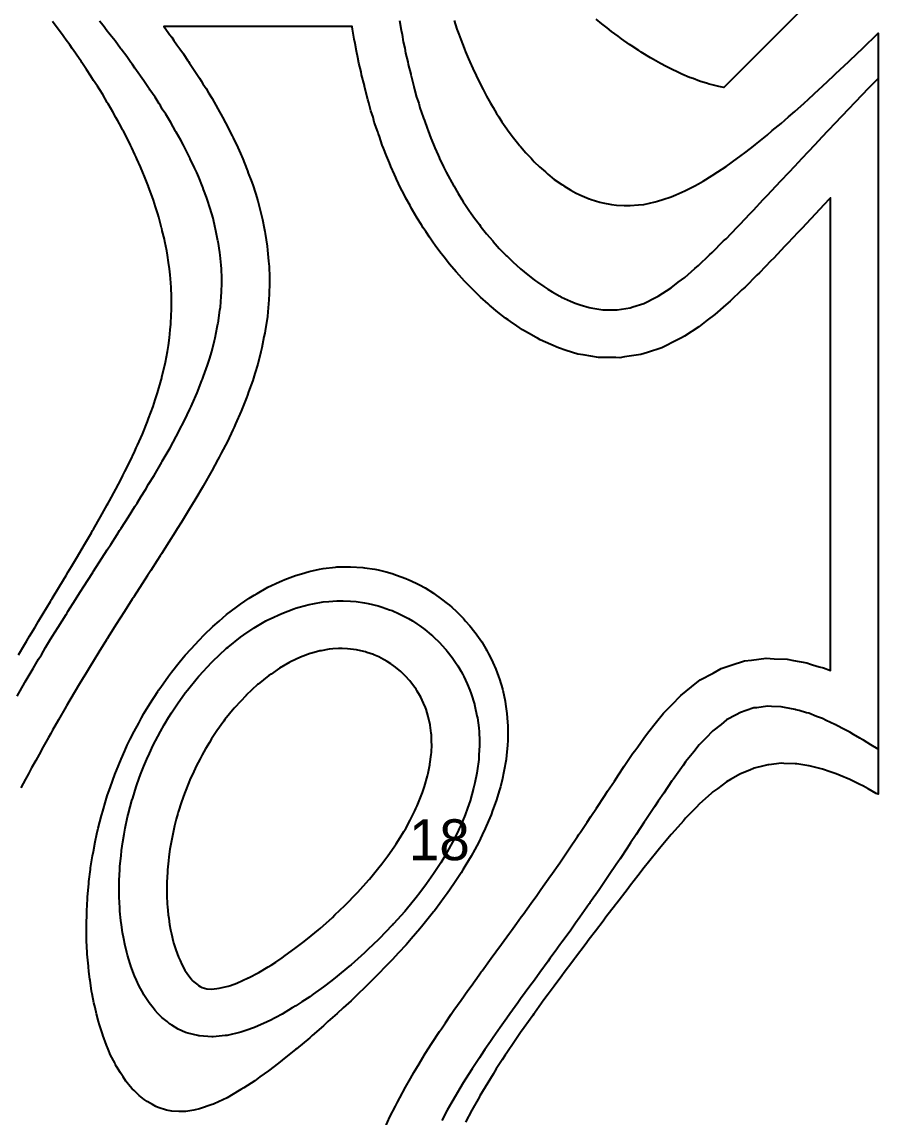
# Model space of a CAD drawing. Header units: millimetres. Extents: x 0 to 500, y 0 to 700.
# Drawn here: x 127.5 to 253.1, y 406.2 to 566.8 of the extents above; entities that cross this region are included whole.
import ezdxf
from ezdxf.enums import TextEntityAlignment as Align

# ---------------------------------------------------------------- set-up
doc = ezdxf.new("R2010")
doc.units = ezdxf.units.MM
doc.layers.add('CORTE', color=1, linetype='Continuous')
doc.layers.add('GRABADO', color=5, linetype='Continuous')

msp = doc.modelspace()

# ---------------------------------------------------------------- linework, layer by layer
at = {"layer": 'CORTE'}
for points in [[(243.4, 570.13), (230.5, 557.23), (229.8, 557.35), (229.8, 557.35), (228.79, 557.58), (228.36, 557.71), (228.14, 557.78), (226.93, 558.16), (226, 558.51), (225.5, 558.69), (224.35, 559.17), (224.07, 559.29), (223.96, 559.34), (222.64, 559.98), (222.05, 560.29), (221.21, 560.72), (220.2, 561.31), (219.77, 561.54), (218.41, 562.38), (218.34, 562.42), (218.04, 562.62), (216.91, 563.36), (216.69, 563.53), (215.48, 564.36), (215.02, 564.72), (214.05, 565.42), (213.39, 565.96), (212.62, 566.54), (211.8, 567.23)], [(127.04, 474.01), (127.97, 475.57), (128.24, 476.03), (128.66, 476.73), (129.46, 478.06), (129.99, 478.94), (130.67, 480.08), (131.73, 481.83), (131.89, 482.1), (132, 482.28), (133.12, 484.12), (134.02, 485.64), (134.33, 486.15), (134.81, 486.94), (135.54, 488.17), (136.04, 489.01), (136.74, 490.19), (137.74, 491.9), (137.92, 492.21), (138.05, 492.45), (139.09, 494.24), (140.07, 496.01), (140.21, 496.26), (140.39, 496.58), (141.31, 498.28), (142.08, 499.78), (142.37, 500.3), (142.65, 500.87), (143.38, 502.32), (144.1, 503.89), (144.32, 504.34), (144.5, 504.75), (145.22, 506.36), (145.97, 508.23), (146.02, 508.38), (146.11, 508.64), (146.78, 510.4), (147.11, 511.4), (147.44, 512.42), (147.96, 514.27), (148, 514.44), (148.13, 514.98), (148.49, 516.46), (148.59, 516.92), (148.89, 518.48), (149.03, 519.38), (149.19, 520.5), (149.31, 521.68), (149.38, 522.52), (149.45, 523.85), (149.48, 524.54), (149.49, 525.9), (149.48, 526.56), (149.42, 527.86), (149.38, 528.58), (149.28, 529.73), (149.19, 530.59), (149.06, 531.53), (148.9, 532.61), (148.78, 533.27), (148.51, 534.63), (148.44, 534.94), (148.13, 536.21), (148.05, 536.57), (148.03, 536.65), (147.63, 538.17), (147.48, 538.67), (147.16, 539.72), (146.84, 540.69), (146.65, 541.23), (146.11, 542.66), (146.1, 542.7), (146.09, 542.71), (145.54, 544.16), (145.3, 544.73), (144.95, 545.58), (144.42, 546.75), (144.32, 546.97), (144.1, 547.4), (143.67, 548.35), (143.46, 548.77), (143.01, 549.7), (142.43, 550.79), (142.31, 551.02), (142.08, 551.42), (141.61, 552.34), (141.34, 552.81), (140.89, 553.63), (140.17, 554.83), (140.13, 554.9), (140.07, 555), (139.39, 556.17), (138.96, 556.86), (138.61, 557.42), (138.05, 558.26), (137.82, 558.64), (137.67, 558.88), (137.03, 559.87), (136.32, 560.9), (136.21, 561.07), (136.04, 561.3), (135.39, 562.27), (134.93, 562.92), (134.55, 563.45), (134.02, 564.16), (133.7, 564.62), (133.47, 564.94), (132.85, 565.79), (132.01, 566.89)], [(180.81, 404.65), (181.53, 406.21), (182.34, 407.82), (182.62, 408.38), (182.96, 409.01), (183.81, 410.6), (184.54, 411.87), (185.04, 412.75), (185.8, 414.01), (186.35, 414.93), (186.72, 415.5), (187.69, 417.05), (188.8, 418.73), (189.08, 419.16), (189.66, 420.02), (190.52, 421.28), (190.93, 421.86), (191.97, 423.35), (192.98, 424.77), (193.44, 425.42), (194.62, 427.06), (194.92, 427.48), (195.04, 427.64), (196.4, 429.51), (197.06, 430.42), (197.89, 431.54), (199.09, 433.19), (199.37, 433.57), (200.11, 434.59), (200.8, 435.55), (201.06, 435.92), (202.26, 437.55), (203.07, 438.71), (203.69, 439.57), (205.09, 441.56), (205.11, 441.59), (205.14, 441.63), (206.45, 443.5), (207.02, 444.36), (207.84, 445.52), (209.05, 447.34), (209.21, 447.57), (209.49, 447.98), (210.47, 449.44), (210.99, 450.26), (211.85, 451.52), (213.05, 453.38), (213.23, 453.63), (213.46, 453.98), (214.46, 455.48), (215.04, 456.4), (215.92, 457.66), (217.18, 459.56), (217.46, 459.92), (217.9, 460.52), (218.8, 461.78), (219.3, 462.5), (220.66, 464.16), (221.66, 465.42), (222.88, 466.66), (224.21, 468.05), (225.77, 469.28), (227.05, 470.31), (228.94, 471.32), (230.11, 471.99), (231.6, 472.47), (233.53, 473.1), (234.57, 473.19), (236.74, 473.49), (237.9, 473.4), (239.81, 473.35), (240.75, 473.14), (242.71, 472.8), (243.25, 472.62), (243.55, 472.53), (244.49, 472.25), (245.13, 472.09), (246.15, 471.68), (246.15, 541.01), (246.01, 540.86), (245.19, 540.01), (243.99, 538.7), (243.28, 537.97), (241.95, 536.53), (241.36, 535.93), (239.91, 534.36), (239.41, 533.87), (237.84, 532.2), (237.42, 531.79), (235.76, 530.05), (235.36, 529.68), (233.63, 527.94), (233.18, 527.53), (231.46, 525.88), (230.8, 525.34), (229.21, 523.92), (228.08, 523.09), (226.85, 522.1), (224.73, 520.76), (224.31, 520.48), (223.72, 520.19), (221.41, 519.04), (219.31, 518.36), (218.36, 518.06), (215.96, 517.69), (215.26, 517.58), (214.65, 517.59), (212.14, 517.62), (209.86, 517.99), (209.11, 518.12), (207.37, 518.65), (206.26, 519.01), (205.15, 519.49), (203.57, 520.2), (203.18, 520.42), (202.99, 520.53), (201.85, 521.17), (200.99, 521.67), (200.14, 522.24), (199.23, 522.88), (198.88, 523.12), (198.49, 523.4), (197.37, 524.27), (196.15, 525.29), (195.99, 525.43), (195.93, 525.49), (194.83, 526.47), (193.79, 527.49), (193.58, 527.69), (193.45, 527.83), (192.47, 528.82), (191.32, 530.12), (191.27, 530.17), (190.29, 531.3), (189.49, 532.33), (189.3, 532.56), (189.06, 532.88), (188.26, 533.91), (187.73, 534.69), (187.33, 535.24), (186.8, 536.07), (186.4, 536.65), (186.15, 537.06), (185.52, 538.04), (184.86, 539.23), (184.71, 539.47), (184.48, 539.9), (183.86, 540.99), (183.56, 541.62), (183.1, 542.47), (182.51, 543.78), (182.4, 543.99), (182.21, 544.43), (181.66, 545.61), (181.45, 546.18), (181.01, 547.17), (180.6, 548.32), (180.41, 548.76), (179.99, 550.01), (179.8, 550.52), (179.74, 550.73), (179.24, 552.14), (179.05, 552.86), (178.74, 553.79), (178.43, 554.98), (178.28, 555.46), (177.81, 557.36), (177.78, 557.51), (177.37, 559.08), (177.3, 559.49), (176.98, 560.8), (176.84, 561.59), (176.62, 562.55), (176.43, 563.68), (176.29, 564.32), (176.06, 565.76), (175.99, 566.11), (175.98, 566.15), (148.36, 566.15), (148.56, 565.9), (149.2, 564.98), (149.51, 564.57), (149.81, 564.12), (150.29, 563.48), (150.7, 562.89), (151.24, 562.13), (151.88, 561.14), (151.97, 561.01), (152.12, 560.79), (152.93, 559.63), (153.58, 558.58), (153.83, 558.2), (154.08, 557.76), (154.55, 557.05), (154.91, 556.44), (155.44, 555.59), (156.28, 554.06), (156.99, 552.87), (157.42, 552.04), (157.81, 551.31), (158.4, 550.07), (158.42, 550.03), (158.51, 549.84), (159.23, 548.41), (159.6, 547.55), (159.96, 546.73), (160.54, 545.24), (160.64, 544.99), (160.75, 544.65), (161.19, 543.55), (161.4, 542.94), (161.81, 541.72), (162.13, 540.6), (162.35, 539.82), (162.73, 538.24), (162.82, 537.85), (163.06, 536.59), (163.17, 536.08), (163.22, 535.78), (163.51, 533.96), (163.58, 533.37), (163.74, 531.73), (163.79, 530.95), (163.85, 529.4), (163.85, 528.52), (163.82, 526.93), (163.77, 526.09), (163.62, 524.32), (163.55, 523.64), (163.23, 521.54), (163.17, 521.2), (163.05, 520.65), (162.74, 519.04), (162.6, 518.45), (162.14, 516.62), (161.73, 515.27), (161.4, 514.21), (160.79, 512.55), (160.64, 512.09), (160.49, 511.7), (159.71, 509.72), (158.89, 507.87), (158.66, 507.37), (158.46, 506.99), (157.68, 505.31), (156.78, 503.56), (156.49, 503.01), (156.28, 502.64), (155.4, 500.97), (154.17, 498.83), (154.12, 498.74), (152.92, 496.69), (152.12, 495.39), (151.7, 494.68), (150.95, 493.47), (150.34, 492.49), (150.01, 491.98), (149.09, 490.5), (148.01, 488.83), (147.81, 488.5), (147.4, 487.85), (146.44, 486.37), (145.95, 485.62), (145.17, 484.4), (143.96, 482.52), (143.89, 482.42), (143.73, 482.16), (142.57, 480.34), (141.94, 479.37), (141.32, 478.38), (140.2, 476.61), (140.03, 476.33), (139.95, 476.21), (138.81, 474.37), (137.97, 473.01), (137.6, 472.4), (137, 471.42), (136.38, 470.4), (135.99, 469.75), (135.21, 468.43), (134.07, 466.5), (134.02, 466.4), (132.9, 464.47), (132.03, 462.94), (131.77, 462.47), (131.43, 461.87), (130.67, 460.51), (130.06, 459.4), (129.56, 458.5), (128.97, 457.41), (128.5, 456.55), (128.09, 455.77), (127.4, 454.51)], [(190.95, 567.03), (191.37, 565.76), (191.66, 565.01), (191.91, 564.27), (192.43, 562.99), (192.48, 562.83), (192.64, 562.45), (193.06, 561.4), (193.26, 560.97), (193.67, 559.99), (194.18, 558.95), (194.33, 558.62), (194.65, 557.97), (194.99, 557.27), (195.19, 556.93), (195.69, 555.95), (196.3, 554.91), (196.42, 554.66), (196.67, 554.26), (197.18, 553.4), (197.53, 552.89), (197.97, 552.17), (198.68, 551.16), (198.8, 550.99), (198.89, 550.87), (199.65, 549.82), (200.44, 548.85), (200.55, 548.71), (200.7, 548.54), (201.48, 547.62), (202.23, 546.83), (202.45, 546.58), (202.71, 546.33), (203.47, 545.58), (204.35, 544.82), (204.54, 544.63), (204.72, 544.48), (205.65, 543.74), (206.73, 542.97), (206.83, 542.91), (207.02, 542.8), (208.08, 542.14), (208.74, 541.77), (209.4, 541.45), (210.75, 540.88), (210.82, 540.86), (211.06, 540.79), (212.35, 540.38), (212.76, 540.27), (214.02, 540.04), (214.76, 539.94), (215.88, 539.89), (216.77, 539.88), (217.98, 539.98), (218.78, 540.07), (220.44, 540.43), (220.79, 540.52), (221.57, 540.79), (222.8, 541.18), (223.46, 541.45), (224.81, 542.03), (226.26, 542.8), (226.82, 543.08), (227.49, 543.47), (228.83, 544.28), (229.63, 544.82), (230.85, 545.61), (232.54, 546.84), (232.86, 547.07), (233.81, 547.79), (234.88, 548.61), (235.17, 548.86), (236.89, 550.24), (237.63, 550.89), (238.91, 551.94), (240, 552.91), (240.92, 553.7), (242.28, 554.93), (242.94, 555.51), (244.51, 556.95), (244.96, 557.35), (246.68, 558.97), (246.97, 559.24), (248.83, 560.99), (248.99, 561.15), (250.94, 563.02), (251.01, 563.08), (253.02, 565.04), (253.15, 565.16), (253.15, 453.54), (252.99, 453.63), (252.89, 453.68), (251.68, 454.35), (251.02, 454.72), (250.36, 455.04), (249.01, 455.7), (249.01, 455.7), (247.59, 456.3), (247, 456.55), (246.12, 456.84), (244.99, 457.24), (244.6, 457.33), (243.03, 457.72), (242.98, 457.73), (242.98, 457.73), (241.23, 457.99), (240.97, 458.03), (239.3, 458.07), (238.96, 458.09), (237.11, 457.88), (236.95, 457.87), (236.38, 457.72), (234.95, 457.36), (234.33, 457.1), (232.94, 456.54), (231.52, 455.71), (230.93, 455.37), (229.62, 454.39), (228.92, 453.88), (228.72, 453.69), (226.91, 452.09), (226.52, 451.67), (224.89, 450.03), (224.58, 449.65), (222.88, 447.76), (222.78, 447.63), (222.3, 447.06), (221.1, 445.61), (220.86, 445.34), (219.49, 443.59), (218.85, 442.82), (217.9, 441.57), (216.83, 440.22), (216.33, 439.55), (214.82, 437.59), (214.77, 437.52), (214.61, 437.32), (213.23, 435.5), (212.8, 434.95), (211.7, 433.48), (210.78, 432.29), (210.16, 431.46), (208.77, 429.62), (208.63, 429.43), (208.22, 428.88), (207.11, 427.41), (206.75, 426.93), (205.61, 425.39), (204.73, 424.21), (204.12, 423.37), (202.72, 421.44), (202.65, 421.35), (202.48, 421.11), (201.21, 419.32), (200.7, 418.59), (199.81, 417.3), (198.68, 415.63), (198.45, 415.28), (198.01, 414.6), (197.14, 413.26), (196.67, 412.5), (195.88, 411.24), (194.74, 409.31), (194.69, 409.22), (194.65, 409.15), (193.56, 407.2), (192.64, 405.43)]]:
    msp.add_lwpolyline(points, dxfattribs=at)
for points in [[(149.54, 407.06), (148.73, 407.23), (147.51, 407.61), (147.2, 407.74), (146.7, 408.04), (145.9, 408.46), (145.47, 408.75), (144.74, 409.35), (144.03, 410.08), (143.72, 410.35), (143.44, 410.67), (142.8, 411.47), (142.39, 412.11), (141.98, 412.67), (141.42, 413.62), (141.23, 413.96), (141.15, 414.14), (140.55, 415.3), (140.21, 416.17), (139.95, 416.72), (139.41, 418.19), (139.41, 418.2), (139.39, 418.24), (138.91, 419.74), (138.79, 420.22), (138.47, 421.33), (138.28, 422.25), (138.1, 422.97), (137.86, 424.27), (137.77, 424.67), (137.53, 426.3), (137.51, 426.43), (137.37, 427.56), (137.29, 428.25), (137.29, 428.33), (137.13, 430.11), (137.13, 430.35), (137.03, 432.04), (137.03, 432.38), (137, 434.03), (137.01, 434.4), (137.04, 436.09), (137.06, 436.43), (137.15, 438.22), (137.17, 438.45), (137.34, 440.44), (137.34, 440.48), (137.37, 440.73), (137.59, 442.5), (137.62, 442.75), (137.91, 444.53), (138.02, 445.17), (138.29, 446.55), (138.54, 447.72), (138.74, 448.58), (139.2, 450.41), (139.25, 450.6), (139.39, 451.08), (139.85, 452.63), (140.07, 453.3), (140.52, 454.65), (141.17, 456.43), (141.26, 456.68), (141.41, 457.05), (142.09, 458.7), (142.64, 459.93), (143, 460.73), (143.43, 461.61), (144, 462.75), (144.67, 463.99), (145.09, 464.77), (145.45, 465.39), (146.3, 466.8), (147.47, 468.64), (147.6, 468.83), (147.91, 469.27), (149.04, 470.85), (149.49, 471.46), (150.62, 472.88), (151.51, 473.95), (152.36, 474.9), (153.53, 476.17), (154.29, 476.93), (155.55, 478.14), (156.48, 478.95), (157.57, 479.89), (159, 480.98), (159.59, 481.42), (160.9, 482.29), (161.61, 482.76), (162.04, 483.01), (163.63, 483.91), (165.34, 484.72), (165.65, 484.87), (166.09, 485.03), (167.68, 485.64), (168.54, 485.9), (169.7, 486.24), (171.21, 486.55), (171.72, 486.65), (173.54, 486.86), (173.75, 486.88), (175.63, 486.92), (175.77, 486.92), (177.54, 486.8), (177.79, 486.78), (179.3, 486.55), (179.82, 486.45), (180.96, 486.17), (181.84, 485.93), (182.51, 485.7), (183.86, 485.19), (183.98, 485.14), (184.22, 485.03), (185.36, 484.51), (185.89, 484.24), (186.68, 483.8), (187.91, 483.04), (187.93, 483.02), (187.96, 483), (189.12, 482.18), (189.93, 481.54), (190.25, 481.29), (190.59, 480.97), (191.31, 480.33), (191.96, 479.68), (192.32, 479.31), (192.64, 478.95), (193.27, 478.24), (193.98, 477.33), (194.16, 477.1), (194.29, 476.92), (194.99, 475.9), (195.6, 474.89), (195.75, 474.64), (196, 474.15), (196.45, 473.31), (196.65, 472.86), (197.07, 471.9), (197.47, 470.83), (197.61, 470.41), (198.03, 469), (198.07, 468.85), (198.08, 468.8), (198.43, 467.18), (198.5, 466.77), (198.69, 465.41), (198.75, 464.74), (198.82, 463.51), (198.84, 462.72), (198.81, 461.47), (198.77, 460.69), (198.63, 459.27), (198.56, 458.66), (198.26, 456.87), (198.21, 456.63), (198.03, 455.85), (197.73, 454.61), (197.61, 454.18), (197.12, 452.58), (196.6, 451.15), (196.38, 450.55), (196.01, 449.66), (195.52, 448.53), (195.08, 447.6), (194.55, 446.5), (193.99, 445.45), (193.45, 444.48), (192.68, 443.17), (192.25, 442.45), (191.97, 442), (190.93, 440.43), (189.95, 439), (189.51, 438.4), (188.2, 436.65), (188, 436.38), (187.93, 436.29), (186.36, 434.35), (185.91, 433.81), (184.63, 432.33), (183.89, 431.48), (182.81, 430.31), (181.87, 429.28), (180.9, 428.28), (179.86, 427.19), (178.91, 426.26), (177.84, 425.18), (176.83, 424.23), (175.82, 423.25), (174.67, 422.21), (173.8, 421.39), (172.44, 420.19), (171.78, 419.58), (170.13, 418.17), (169.77, 417.84), (167.83, 416.22), (167.75, 416.15), (167.73, 416.14), (165.73, 414.53), (165.16, 414.12), (163.71, 412.98), (162.43, 412.09), (161.69, 411.53), (160.08, 410.48), (159.67, 410.22), (159.39, 410.07), (157.65, 409.04), (155.73, 408.14), (155.63, 408.09), (155.45, 408.04), (153.6, 407.39), (152.77, 407.21), (151.57, 407.02), (150.54, 407), (149.54, 407.06)], [(150.51, 429.64), (150.74, 429.16), (150.99, 428.56), (151.46, 427.72), (151.86, 427.09), (152.35, 426.49), (152.51, 426.27), (152.54, 426.24), (152.75, 426.03), (153.34, 425.57), (153.44, 425.48), (153.69, 425.33), (154, 425.19), (154.65, 425.03), (155.4, 424.98), (156.5, 425.1), (157.78, 425.4), (158.12, 425.51), (159.05, 425.85), (160.74, 426.6), (160.76, 426.61), (162.28, 427.41), (163.65, 428.24), (164.1, 428.49), (164.77, 428.93), (165.74, 429.57), (166.17, 429.9), (167.59, 430.9), (168.73, 431.79), (169.44, 432.33), (171.06, 433.68), (171.28, 433.86), (173.1, 435.48), (173.47, 435.84), (174.93, 437.23), (176.77, 439.13), (176.83, 439.2), (178.45, 441), (178.54, 441.11), (179.91, 442.78), (180.35, 443.34), (181.24, 444.53), (182.17, 445.85), (182.45, 446.27), (183.04, 447.21), (183.57, 448.06), (183.85, 448.54), (184.51, 449.75), (185.19, 451.11), (185.35, 451.45), (185.53, 451.86), (186.04, 453.09), (186.3, 453.82), (186.61, 454.7), (187.06, 456.26), (187.14, 456.66), (187.39, 457.86), (187.4, 457.94), (187.58, 459.36), (187.61, 459.68), (187.66, 460.82), (187.65, 461.18), (187.61, 462.26), (187.59, 462.51), (187.44, 463.7), (187.43, 463.71), (187.16, 464.94), (186.83, 466.01), (186.73, 466.28), (186.47, 466.91), (186.06, 467.78), (186.06, 467.79), (185.91, 468.05), (185.54, 468.68), (185.36, 468.95), (185.01, 469.46), (184.45, 470.19), (184.44, 470.2), (183.78, 470.91), (183.14, 471.54), (182.36, 472.18), (181.83, 472.57), (181.66, 472.69), (181.15, 473), (180.7, 473.28), (180.61, 473.33), (179.91, 473.68), (179.17, 474.01), (179.1, 474.03), (178.14, 474.36), (177.94, 474.43), (176.83, 474.69), (176.64, 474.73), (175.76, 474.85), (175.31, 474.89), (174.54, 474.92), (173.98, 474.92), (173.14, 474.86), (172.64, 474.81), (171.45, 474.6), (171.27, 474.57), (170.07, 474.24), (169.84, 474.18), (168.39, 473.63), (166.94, 472.95), (166.88, 472.92), (166.84, 472.9), (165.34, 472.03), (164.09, 471.17), (163.78, 470.96), (162.19, 469.68), (162.12, 469.63), (160.44, 468.07), (160.43, 468.05), (158.79, 466.29), (158.69, 466.17), (157.33, 464.5), (157.14, 464.25), (156.14, 462.83), (155.37, 461.68), (155.04, 461.15), (154.48, 460.2), (153.99, 459.35), (153.67, 458.76), (153.11, 457.65), (152.6, 456.56), (152.29, 455.89), (151.92, 455.01), (151.58, 454.16), (151.4, 453.67), (150.96, 452.42), (150.48, 450.92), (150.41, 450.7), (150.19, 449.88), (149.93, 448.9), (149.88, 448.69), (149.56, 447.18), (149.42, 446.45), (149.26, 445.48), (149.11, 444.39), (149.04, 443.79), (148.91, 442.47), (148.89, 442.1), (148.81, 440.67), (148.81, 440.42), (148.81, 438.98), (148.82, 438.74), (148.87, 437.38), (148.9, 437.06), (149.01, 435.87), (149.08, 435.37), (149.21, 434.42), (149.36, 433.68), (149.47, 433.05), (149.75, 431.97), (149.8, 431.74), (150.11, 430.73), (150.12, 430.71), (150.51, 429.64)]]:
    msp.add_lwpolyline(points, close=True, dxfattribs=at)
at = {"layer": 'GRABADO'}
for points in [[(126.82, 467.94), (127.97, 469.92), (127.99, 469.97), (128.03, 470.03), (129.18, 471.99), (129.99, 473.34), (130.39, 474.01), (131.02, 475.05), (131.61, 476.04), (132, 476.67), (132.86, 478.06), (134.02, 479.93), (134.12, 480.08), (134.29, 480.35), (135.39, 482.1), (136.04, 483.13), (136.68, 484.13), (137.83, 485.92), (137.97, 486.15), (138.05, 486.28), (139.28, 488.17), (140.07, 489.42), (140.58, 490.19), (141.5, 491.63), (141.87, 492.22), (142.09, 492.56), (143.17, 494.24), (144.1, 495.74), (144.44, 496.26), (145.01, 497.17), (145.7, 498.28), (146.12, 499.01), (146.93, 500.3), (148.06, 502.25), (148.1, 502.32), (148.14, 502.38), (149.27, 504.35), (150.15, 506.02), (150.35, 506.37), (150.57, 506.79), (151.39, 508.39), (152.17, 510.05), (152.35, 510.41), (152.5, 510.75), (153.25, 512.43), (153.96, 514.23), (154.04, 514.45), (154.18, 514.86), (154.77, 516.47), (155.05, 517.34), (155.39, 518.49), (155.81, 520.12), (155.9, 520.51), (156.19, 522.05), (156.3, 522.53), (156.32, 522.65), (156.6, 524.55), (156.65, 525.01), (156.79, 526.56), (156.82, 527.19), (156.85, 528.58), (156.85, 529.24), (156.8, 530.6), (156.76, 531.17), (156.62, 532.62), (156.57, 533), (156.31, 534.64), (156.3, 534.73), (156.19, 535.19), (155.96, 536.42), (155.91, 536.65), (155.58, 538.06), (155.4, 538.67), (155.13, 539.62), (154.77, 540.69), (154.62, 541.13), (154.18, 542.23), (154.06, 542.59), (154.01, 542.71), (153.5, 544.04), (153.19, 544.73), (152.88, 545.45), (152.23, 546.75), (152.21, 546.79), (152.17, 546.87), (151.56, 548.16), (151.23, 548.77), (150.86, 549.48), (150.15, 550.68), (150.11, 550.76), (150.09, 550.79), (149.4, 552.06), (148.93, 552.81), (148.63, 553.31), (148.14, 554.05), (147.85, 554.55), (147.67, 554.83), (147.07, 555.79), (146.33, 556.85), (146.25, 556.98), (146.12, 557.15), (145.45, 558.2), (144.96, 558.87), (144.61, 559.38), (144.11, 560.05), (143.77, 560.56), (143.52, 560.9), (142.93, 561.74), (142.09, 562.82), (142.05, 562.88), (142.02, 562.92), (141.2, 564.05), (140.49, 564.94), (140.31, 565.18), (140.07, 565.46), (139.44, 566.32), (138.92, 566.96)], [(180.81, 404.65), (181.53, 406.21), (182.34, 407.82), (182.62, 408.38), (182.96, 409.01), (183.81, 410.6), (184.54, 411.87), (185.04, 412.75), (185.8, 414.01), (186.35, 414.93), (186.72, 415.5), (187.69, 417.05), (188.8, 418.73), (189.08, 419.16), (189.66, 420.02), (190.52, 421.28), (190.93, 421.86), (191.97, 423.35), (192.98, 424.77), (193.44, 425.42), (194.62, 427.06), (194.92, 427.48), (195.04, 427.64), (196.4, 429.51), (197.06, 430.42), (197.89, 431.54), (199.09, 433.19), (199.37, 433.57), (200.11, 434.59), (200.8, 435.55), (201.06, 435.92), (202.26, 437.55), (203.07, 438.71), (203.69, 439.57), (205.09, 441.56), (205.11, 441.59), (205.14, 441.63), (206.45, 443.5), (207.02, 444.36), (207.84, 445.52), (209.05, 447.34), (209.21, 447.57), (209.49, 447.98), (210.47, 449.44), (210.99, 450.26), (211.85, 451.52), (213.05, 453.38), (213.23, 453.63), (213.46, 453.98), (214.46, 455.48), (215.04, 456.4), (215.92, 457.66), (217.18, 459.56), (217.46, 459.92), (217.9, 460.52), (218.8, 461.78), (219.3, 462.5), (220.66, 464.16), (221.66, 465.42), (222.88, 466.66), (224.21, 468.05), (225.77, 469.28), (227.05, 470.31), (228.94, 471.32), (230.11, 471.99), (231.6, 472.47), (233.53, 473.1), (234.57, 473.19), (236.74, 473.49), (237.9, 473.4), (239.81, 473.35), (240.75, 473.14), (242.71, 472.8), (243.25, 472.62), (243.55, 472.53), (244.49, 472.25), (245.13, 472.09), (246.15, 471.68), (246.15, 541.01), (246.01, 540.86), (245.19, 540.01), (243.99, 538.7), (243.28, 537.97), (241.95, 536.53), (241.36, 535.93), (239.91, 534.36), (239.41, 533.87), (237.84, 532.2), (237.42, 531.79), (235.76, 530.05), (235.36, 529.68), (233.63, 527.94), (233.18, 527.53), (231.46, 525.88), (230.8, 525.34), (229.21, 523.92), (228.08, 523.09), (226.85, 522.1), (224.73, 520.76), (224.31, 520.48), (223.72, 520.19), (221.41, 519.04), (219.31, 518.36), (218.36, 518.06), (215.96, 517.69), (215.26, 517.58), (214.65, 517.59), (212.14, 517.62), (209.86, 517.99), (209.11, 518.12), (207.37, 518.65), (206.26, 519.01), (205.15, 519.49), (203.57, 520.2), (203.18, 520.42), (202.99, 520.53), (201.85, 521.17), (200.99, 521.67), (200.14, 522.24), (199.23, 522.88), (198.88, 523.12), (198.49, 523.4), (197.37, 524.27), (196.15, 525.29), (195.99, 525.43), (195.93, 525.49), (194.83, 526.47), (193.79, 527.49), (193.58, 527.69), (193.45, 527.83), (192.47, 528.82), (191.32, 530.12), (191.27, 530.17), (190.29, 531.3), (189.49, 532.33), (189.3, 532.56), (189.06, 532.88), (188.26, 533.91), (187.73, 534.69), (187.33, 535.24), (186.8, 536.07), (186.4, 536.65), (186.15, 537.06), (185.52, 538.04), (184.86, 539.23), (184.71, 539.47), (184.48, 539.9), (183.86, 540.99), (183.56, 541.62), (183.1, 542.47), (182.51, 543.78), (182.4, 543.99), (182.21, 544.43), (181.66, 545.61), (181.45, 546.18), (181.01, 547.17), (180.6, 548.32), (180.41, 548.76), (179.99, 550.01), (179.8, 550.52), (179.74, 550.73), (179.24, 552.14), (179.05, 552.86), (178.74, 553.79), (178.43, 554.98), (178.28, 555.46), (177.81, 557.36), (177.78, 557.51), (177.37, 559.08), (177.3, 559.49), (176.98, 560.8), (176.84, 561.59), (176.62, 562.55), (176.43, 563.68), (176.29, 564.32), (176.06, 565.76), (175.99, 566.11), (175.98, 566.15), (148.36, 566.15), (148.56, 565.9), (149.2, 564.98), (149.51, 564.57), (149.81, 564.12), (150.29, 563.48), (150.7, 562.89), (151.24, 562.13), (151.88, 561.14), (151.97, 561.01), (152.12, 560.79), (152.93, 559.63), (153.58, 558.58), (153.83, 558.2), (154.08, 557.76), (154.55, 557.05), (154.91, 556.44), (155.44, 555.59), (156.28, 554.06), (156.99, 552.87), (157.42, 552.04), (157.81, 551.31), (158.4, 550.07), (158.42, 550.03), (158.51, 549.84), (159.23, 548.41), (159.6, 547.55), (159.96, 546.73), (160.54, 545.24), (160.64, 544.99), (160.75, 544.65), (161.19, 543.55), (161.4, 542.94), (161.81, 541.72), (162.13, 540.6), (162.35, 539.82), (162.73, 538.24), (162.82, 537.85), (163.06, 536.59), (163.17, 536.08), (163.22, 535.78), (163.51, 533.96), (163.58, 533.37), (163.74, 531.73), (163.79, 530.95), (163.85, 529.4), (163.85, 528.52), (163.82, 526.93), (163.77, 526.09), (163.62, 524.32), (163.55, 523.64), (163.23, 521.54), (163.17, 521.2), (163.05, 520.65), (162.74, 519.04), (162.6, 518.45), (162.14, 516.62), (161.73, 515.27), (161.4, 514.21), (160.79, 512.55), (160.64, 512.09), (160.49, 511.7), (159.71, 509.72), (158.89, 507.87), (158.66, 507.37), (158.46, 506.99), (157.68, 505.31), (156.78, 503.56), (156.49, 503.01), (156.28, 502.64), (155.4, 500.97), (154.17, 498.83), (154.12, 498.74), (152.92, 496.69), (152.12, 495.39), (151.7, 494.68), (150.95, 493.47), (150.34, 492.49), (150.01, 491.98), (149.09, 490.5), (148.01, 488.83), (147.81, 488.5), (147.4, 487.85), (146.44, 486.37), (145.95, 485.62), (145.17, 484.4), (143.96, 482.52), (143.89, 482.42), (143.73, 482.16), (142.57, 480.34), (141.94, 479.37), (141.32, 478.38), (140.2, 476.61), (140.03, 476.33), (139.95, 476.21), (138.81, 474.37), (137.97, 473.01), (137.6, 472.4), (137, 471.42), (136.38, 470.4), (135.99, 469.75), (135.21, 468.43), (134.07, 466.5), (134.02, 466.4), (132.9, 464.47), (132.03, 462.94), (131.77, 462.47), (131.43, 461.87), (130.67, 460.51), (130.06, 459.4), (129.56, 458.5), (128.97, 457.41), (128.5, 456.55), (128.09, 455.77), (127.4, 454.51)], [(182.95, 567.02), (183.17, 565.61), (183.31, 565), (183.49, 563.91), (183.7, 562.98), (183.83, 562.23), (184.14, 560.96), (184.21, 560.59), (184.58, 559.17), (184.62, 558.98), (184.63, 558.94), (185.02, 557.36), (185.16, 556.92), (185.45, 555.77), (185.75, 554.89), (185.93, 554.23), (186.41, 552.87), (186.45, 552.73), (186.59, 552.35), (186.97, 551.23), (187.13, 550.85), (187.52, 549.76), (187.93, 548.83), (188.11, 548.34), (188.61, 547.29), (188.75, 546.96), (188.82, 546.82), (189.38, 545.57), (189.8, 544.79), (190.07, 544.24), (190.62, 543.27), (190.79, 542.95), (190.89, 542.78), (191.52, 541.66), (192.1, 540.76), (192.3, 540.42), (192.63, 539.94), (193.1, 539.21), (193.45, 538.74), (193.93, 538.02), (194.65, 537.1), (194.81, 536.88), (194.94, 536.72), (195.7, 535.75), (196.61, 534.7), (196.63, 534.67), (196.66, 534.64), (197.58, 533.6), (198.5, 532.68), (198.58, 532.59), (198.67, 532.5), (199.6, 531.59), (200.65, 530.66), (200.67, 530.64), (200.69, 530.62), (201.77, 529.72), (202.7, 528.99), (202.9, 528.85), (203.2, 528.64), (204.09, 528.02), (204.71, 527.61), (205.33, 527.24), (206.44, 526.62), (206.62, 526.52), (206.72, 526.46), (208, 525.89), (208.73, 525.57), (209.45, 525.34), (210.74, 524.94), (211.02, 524.89), (212.75, 524.61), (214.73, 524.59), (214.75, 524.59), (214.88, 524.61), (216.76, 524.89), (217.17, 525.03), (218.76, 525.54), (220.6, 526.46), (220.77, 526.54), (220.89, 526.62), (222.78, 527.82), (223.81, 528.64), (224.79, 529.36), (226.25, 530.66), (226.81, 531.12), (228.43, 532.68), (228.82, 533.03), (230.48, 534.7), (230.84, 535.03), (232.46, 536.72), (232.85, 537.11), (234.39, 538.75), (234.87, 539.22), (236.3, 540.77), (236.89, 541.36), (238.2, 542.79), (238.9, 543.51), (240.09, 544.81), (240.92, 545.66), (241.99, 546.83), (242.94, 547.81), (243.9, 548.86), (244.95, 549.95), (245.81, 550.88), (246.97, 552.09), (247.73, 552.9), (248.99, 554.21), (249.66, 554.92), (251, 556.32), (251.59, 556.95), (253.15, 558.55), (253.15, 460.14), (252.07, 460.8), (251.02, 461.47), (250.82, 461.58), (250.48, 461.77), (249.54, 462.32), (249, 462.65), (248.24, 463.03), (246.99, 463.7), (246.93, 463.73), (246.78, 463.79), (245.54, 464.36), (244.98, 464.64), (244.12, 464.95), (242.97, 465.42), (242.65, 465.49), (241.57, 465.81), (241.09, 465.95), (240.96, 466), (239.4, 466.27), (238.95, 466.37), (237.53, 466.41), (236.94, 466.45), (235.35, 466.23), (234.94, 466.2), (233.77, 465.81), (232.94, 465.54), (232.32, 465.2), (230.93, 464.45), (230.13, 463.8), (228.92, 462.86), (227.9, 461.79), (226.91, 460.78), (226.11, 459.77), (224.9, 458.29), (224.53, 457.75), (223.56, 456.41), (223.07, 455.73), (222.88, 455.49), (221.7, 453.71), (220.87, 452.53), (220.34, 451.69), (219.29, 450.1), (218.99, 449.66), (218.85, 449.46), (217.68, 447.64), (216.84, 446.41), (216.33, 445.62), (215.3, 444.08), (214.97, 443.59), (214.82, 443.37), (213.62, 441.57), (212.8, 440.41), (212.23, 439.55), (210.87, 437.62), (210.81, 437.53), (210.78, 437.49), (209.39, 435.5), (208.77, 434.64), (207.95, 433.48), (206.75, 431.83), (206.48, 431.46), (205.77, 430.48), (205.01, 429.44), (204.73, 429.05), (203.54, 427.41), (202.72, 426.29), (202.06, 425.39), (200.7, 423.52), (200.59, 423.37), (200.29, 422.96), (199.13, 421.35), (198.68, 420.72), (197.69, 419.32), (196.67, 417.85), (196.28, 417.3), (195.46, 416.09), (194.91, 415.28), (194.65, 414.89), (193.58, 413.26), (192.63, 411.76), (192.3, 411.24), (191.79, 410.4), (191.08, 409.22), (190.62, 408.4), (189.93, 407.2), (189.13, 405.7)]]:
    msp.add_lwpolyline(points, dxfattribs=at)
for points in [[(153.52, 418.1), (153.34, 418.15), (151.89, 418.5), (151.54, 418.62), (150.46, 419.1), (149.51, 419.67), (149.2, 419.88), (148.86, 420.19), (148.08, 420.79), (147.48, 421.4), (147.09, 421.83), (146.8, 422.22), (146.19, 422.96), (145.45, 424.11), (145.4, 424.2), (145.37, 424.25), (144.69, 425.51), (144.36, 426.28), (144.06, 426.91), (143.54, 428.31), (143.51, 428.39), (143.43, 428.65), (143.03, 429.94), (142.94, 430.34), (142.63, 431.56), (142.49, 432.36), (142.3, 433.26), (142.15, 434.39), (142.06, 435.04), (141.93, 436.42), (141.89, 436.9), (141.82, 438.44), (141.81, 438.84), (141.81, 440.47), (141.82, 440.88), (141.9, 442.5), (141.93, 443.02), (142.08, 444.52), (142.16, 445.28), (142.34, 446.55), (142.53, 447.67), (142.7, 448.57), (143.05, 450.22), (143.14, 450.6), (143.43, 451.68), (143.68, 452.62), (143.79, 452.99), (144.32, 454.65), (144.81, 456.04), (145.05, 456.68), (145.45, 457.67), (145.88, 458.7), (146.25, 459.5), (146.82, 460.73), (147.47, 462), (147.87, 462.75), (148.43, 463.72), (149.05, 464.78), (149.49, 465.48), (150.37, 466.8), (151.51, 468.4), (151.83, 468.83), (153.26, 470.59), (153.48, 470.85), (153.53, 470.91), (155.36, 472.88), (155.55, 473.07), (157.52, 474.91), (157.57, 474.95), (157.79, 475.13), (159.59, 476.57), (160.11, 476.93), (161.61, 477.95), (163.34, 478.96), (163.63, 479.13), (163.95, 479.27), (165.66, 480.08), (167.44, 480.75), (167.68, 480.84), (168.21, 480.99), (169.7, 481.4), (170.2, 481.49), (171.73, 481.76), (172.57, 481.83), (173.75, 481.92), (174.67, 481.91), (175.77, 481.88), (176.58, 481.8), (177.8, 481.64), (178.34, 481.53), (179.82, 481.18), (179.97, 481.13), (180.39, 480.99), (181.48, 480.62), (181.85, 480.48), (182.9, 480.01), (183.87, 479.53), (184.24, 479.32), (184.83, 478.96), (185.49, 478.55), (185.9, 478.27), (186.67, 477.7), (187.6, 476.93), (187.78, 476.79), (187.92, 476.65), (188.81, 475.79), (189.62, 474.9), (189.78, 474.73), (189.94, 474.52), (190.66, 473.59), (191.16, 472.87), (191.48, 472.38), (191.97, 471.55), (192.23, 471.1), (192.36, 470.84), (192.88, 469.73), (193.26, 468.81), (193.46, 468.27), (193.92, 466.78), (193.94, 466.72), (193.99, 466.48), (194.3, 465.06), (194.36, 464.75), (194.55, 463.28), (194.6, 462.72), (194.65, 461.36), (194.66, 460.69), (194.59, 459.27), (194.55, 458.66), (194.34, 456.98), (194.28, 456.64), (193.99, 455.23), (193.86, 454.61), (193.81, 454.43), (193.28, 452.58), (192.9, 451.49), (192.57, 450.55), (191.97, 449.12), (191.71, 448.53), (191.47, 448.02), (190.71, 446.5), (189.95, 445.12), (189.59, 444.47), (188.98, 443.5), (188.32, 442.45), (187.93, 441.88), (186.91, 440.42), (185.91, 439.09), (185.37, 438.4), (183.89, 436.59), (183.7, 436.37), (182.05, 434.53), (181.89, 434.35), (181.87, 434.33), (179.93, 432.33), (179.85, 432.25), (178.31, 430.77), (177.84, 430.32), (177.81, 430.3), (175.82, 428.53), (175.51, 428.28), (173.8, 426.85), (173.01, 426.25), (171.78, 425.29), (170.28, 424.23), (169.76, 423.84), (168.62, 423.08), (167.74, 422.51), (167.2, 422.2), (165.72, 421.31), (163.85, 420.33), (163.7, 420.25), (163.51, 420.17), (161.68, 419.35), (160.39, 418.89), (159.65, 418.65), (157.66, 418.18), (157.63, 418.17), (157.34, 418.15), (155.6, 417.97), (155.42, 417.96), (153.57, 418.09), (153.52, 418.1)], [(150.74, 429.16), (150.99, 428.56), (151.46, 427.72), (151.86, 427.09), (152.35, 426.49), (152.51, 426.27), (152.54, 426.24), (152.75, 426.03), (153.34, 425.57), (153.44, 425.48), (153.69, 425.33), (154, 425.19), (154.65, 425.03), (155.4, 424.98), (156.5, 425.1), (157.78, 425.4), (158.12, 425.51), (159.05, 425.85), (160.74, 426.6), (160.76, 426.61), (162.28, 427.41), (163.65, 428.24), (164.1, 428.49), (164.77, 428.93), (165.74, 429.57), (166.17, 429.9), (167.59, 430.9), (168.73, 431.79), (169.44, 432.33), (171.06, 433.68), (171.28, 433.86), (173.1, 435.48), (173.47, 435.84), (174.93, 437.23), (176.77, 439.13), (176.83, 439.2), (178.45, 441), (178.54, 441.11), (179.91, 442.78), (180.35, 443.34), (181.24, 444.53), (182.17, 445.85), (182.45, 446.27), (183.04, 447.21), (183.57, 448.06), (183.85, 448.54), (184.51, 449.75), (185.19, 451.11), (185.35, 451.45), (185.53, 451.86), (186.04, 453.09), (186.3, 453.82), (186.61, 454.7), (187.06, 456.26), (187.14, 456.66), (187.39, 457.86), (187.4, 457.94), (187.58, 459.36), (187.61, 459.68), (187.66, 460.82), (187.65, 461.18), (187.61, 462.26), (187.59, 462.51), (187.44, 463.7), (187.43, 463.71), (187.16, 464.94), (186.83, 466.01), (186.73, 466.28), (186.47, 466.91), (186.06, 467.78), (186.06, 467.79), (185.91, 468.05), (185.54, 468.68), (185.36, 468.95), (185.01, 469.46), (184.45, 470.19), (184.44, 470.2), (183.78, 470.91), (183.14, 471.54), (182.36, 472.18), (181.83, 472.57), (181.66, 472.69), (181.15, 473), (180.7, 473.28), (180.61, 473.33), (179.91, 473.68), (179.17, 474.01), (179.1, 474.03), (178.14, 474.36), (177.94, 474.43), (176.83, 474.69), (176.64, 474.73), (175.76, 474.85), (175.31, 474.89), (174.54, 474.92), (173.98, 474.92), (173.14, 474.86), (172.64, 474.81), (171.45, 474.6), (171.27, 474.57), (170.07, 474.24), (169.84, 474.18), (168.39, 473.63), (166.94, 472.95), (166.88, 472.92), (166.84, 472.9), (165.34, 472.03), (164.09, 471.17), (163.78, 470.96), (162.19, 469.68), (162.12, 469.63), (160.44, 468.07), (160.43, 468.05), (158.79, 466.29), (158.69, 466.17), (157.33, 464.5), (157.14, 464.25), (156.14, 462.83), (155.37, 461.68), (155.04, 461.15), (154.48, 460.2), (153.99, 459.35), (153.67, 458.76), (153.11, 457.65), (152.6, 456.56), (152.29, 455.89), (151.92, 455.01), (151.58, 454.16), (151.4, 453.67), (150.96, 452.42), (150.48, 450.92), (150.41, 450.7), (150.19, 449.88), (149.93, 448.9), (149.88, 448.69), (149.56, 447.18), (149.42, 446.45), (149.26, 445.48), (149.11, 444.39), (149.04, 443.79), (148.91, 442.47), (148.89, 442.1), (148.81, 440.67), (148.81, 440.42), (148.81, 438.98), (148.82, 438.74), (148.87, 437.38), (148.9, 437.06), (149.01, 435.87), (149.08, 435.37), (149.21, 434.42), (149.36, 433.68), (149.47, 433.05), (149.75, 431.97), (149.8, 431.74), (150.11, 430.73), (150.12, 430.71), (150.51, 429.64), (150.74, 429.16)]]:
    msp.add_lwpolyline(points, close=True, dxfattribs=at)

# ---------------------------------------------------------------- texts
msp.add_text('18', height=6, dxfattribs=at).set_placement((188.78, 446.87), align=Align.MIDDLE_CENTER)

doc.saveas('drawing.dxf')
